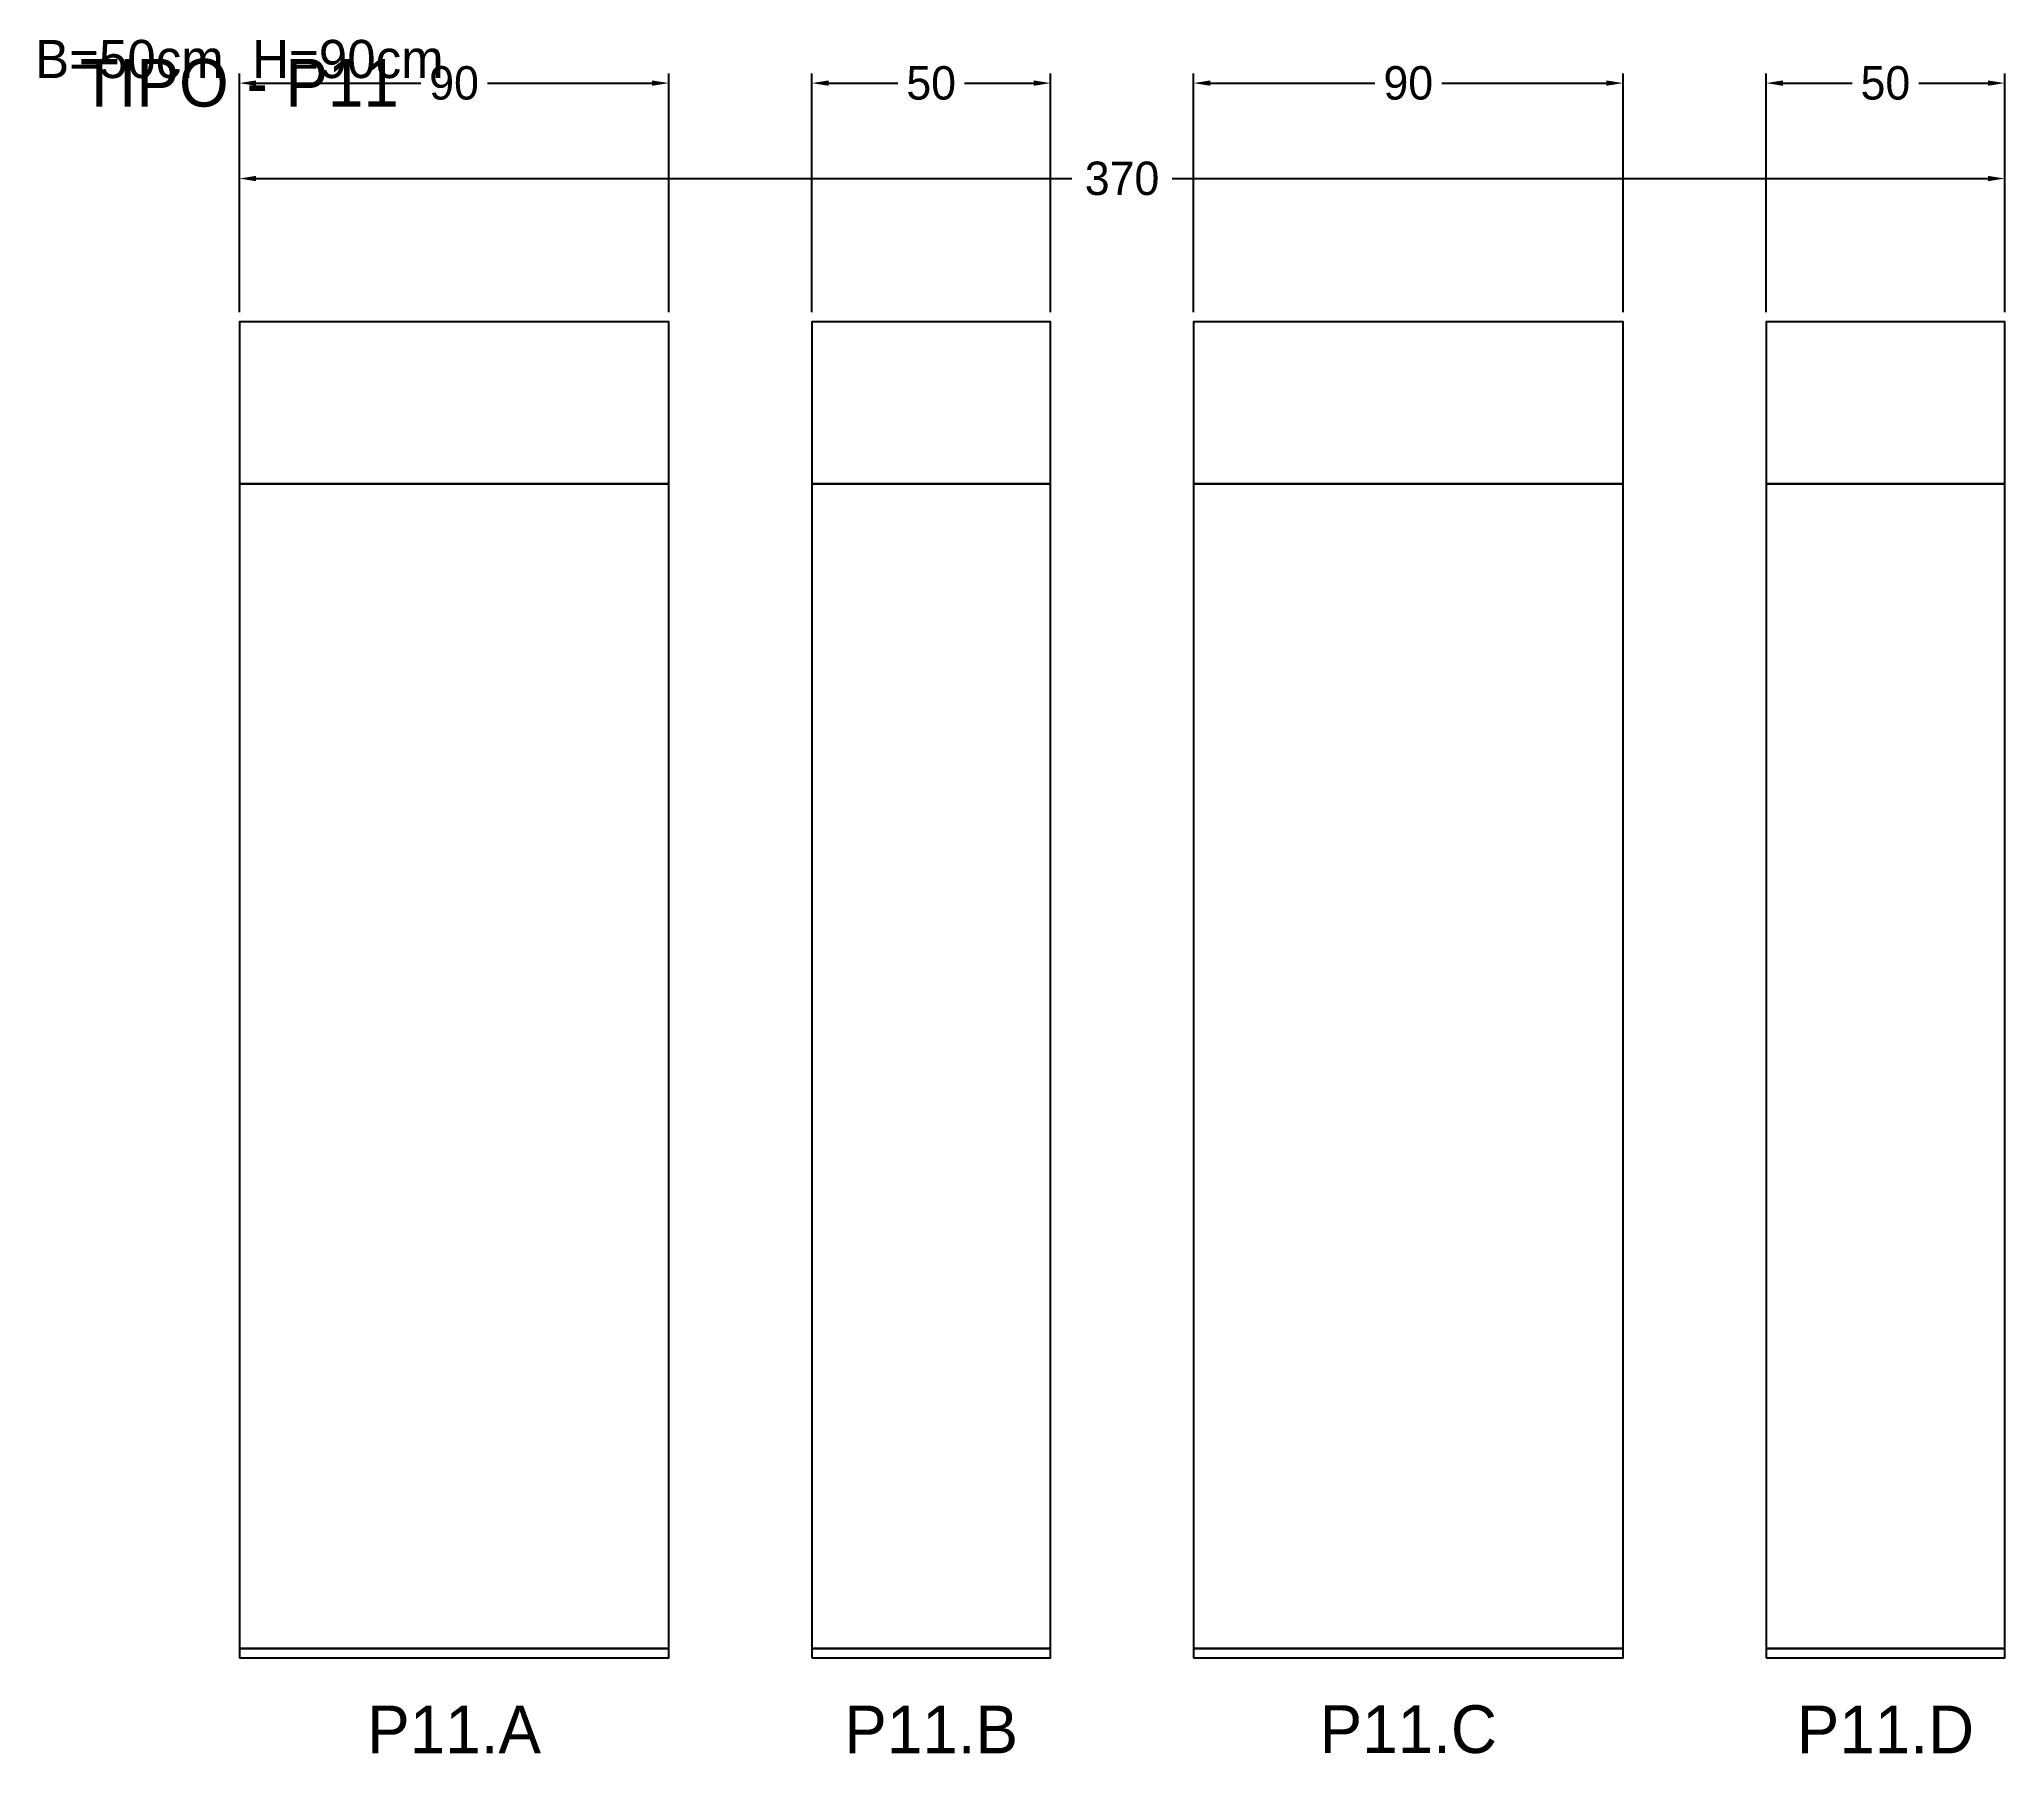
# Model space of a CAD drawing. Header units: metres. Extents: x -42 to 370, y -20 to 339.
import ezdxf

# ---------------------------------------------------------------- set-up
doc = ezdxf.new("R2010")
doc.units = ezdxf.units.M
for name, color, linetype in [('COTA', 3, 'Continuous'), ('Cota Secao (2x)', 3, 'Continuous'), ('NOMENCLATURA', 1, 'Continuous'), ('Paineis', 7, 'Continuous'), ('Texto Secao', 2, 'Continuous')]:
    doc.layers.add(name, color=color, linetype=linetype)
doc.dimstyles.new('COTA', dxfattribs={"dimtxt": 7, "dimasz": 3.5, "dimexe": 2, "dimexo": 2, "dimgap": 1.5, "dimtad": 1, "dimdec": 1, "dimcen": 2.5, "dimclrd": 3, "dimclre": 3, "dimclrt": 3, "dimazin": 3, "dimtfac": 1, "dimtmove": 0, "dimatfit": 3})

# ---------------------------------------------------------------- blocks, each defined once
blk = doc.blocks.new('_CLOSEDFILLED')
at = {"color": 0, "linetype": 'BYBLOCK'}
blk.add_solid([(-1, 0.16), (0, 0), (-1, -0.16)], dxfattribs=at)
blk = doc.blocks.new('*D1')
at = {"color": 3}
for p, q in [((0, 282), (0, 312)), ((3.5, 310), (174.5, 310)), ((195.5, 310), (366.5, 310)), ((370, 282), (370, 312))]:
    blk.add_line(p, q, dxfattribs=at)
at = {"layer": 'Defpoints'}
for p in [(0, 310), (0, 280), (370, 280)]:
    blk.add_point(p, dxfattribs=at)
at = {"layer": 'COTA', "color": 3, "xscale": 3.5, "yscale": 3.5, "rotation": 180}
blk.add_blockref('_CLOSEDFILLED', (0, 310), dxfattribs=at)
at = {"layer": 'COTA', "color": 3, "xscale": 3.5, "yscale": 3.5}
blk.add_blockref('_CLOSEDFILLED', (370, 310), dxfattribs=at)
at = {"layer": 'COTA', "color": 3, "insert": (185, 310), "char_height": 7, "attachment_point": 5}
blk.add_mtext('370', dxfattribs=at)
blk = doc.blocks.new('*D2')
at = {"color": 3}
for p, q in [((0, 282), (0, 332)), ((3.5, 330), (38, 330)), ((52, 330), (86.5, 330)), ((90, 282), (90, 332))]:
    blk.add_line(p, q, dxfattribs=at)
at = {"layer": 'Defpoints'}
for p in [(0, 330), (0, 280), (90, 280)]:
    blk.add_point(p, dxfattribs=at)
at = {"layer": 'COTA', "color": 3, "xscale": 3.5, "yscale": 3.5, "rotation": 180}
blk.add_blockref('_CLOSEDFILLED', (0, 330), dxfattribs=at)
at = {"layer": 'COTA', "color": 3, "xscale": 3.5, "yscale": 3.5}
blk.add_blockref('_CLOSEDFILLED', (90, 330), dxfattribs=at)
at = {"layer": 'COTA', "color": 3, "insert": (45, 330), "char_height": 7, "attachment_point": 5}
blk.add_mtext('90', dxfattribs=at)
blk = doc.blocks.new('*D3')
at = {"color": 3}
for p, q in [((120, 282), (120, 332)), ((123.5, 330), (138, 330)), ((152, 330), (166.5, 330)), ((170, 282), (170, 332))]:
    blk.add_line(p, q, dxfattribs=at)
at = {"layer": 'Defpoints'}
for p in [(120, 330), (120, 280), (170, 280)]:
    blk.add_point(p, dxfattribs=at)
at = {"layer": 'COTA', "color": 3, "xscale": 3.5, "yscale": 3.5, "rotation": 180}
blk.add_blockref('_CLOSEDFILLED', (120, 330), dxfattribs=at)
at = {"layer": 'COTA', "color": 3, "xscale": 3.5, "yscale": 3.5}
blk.add_blockref('_CLOSEDFILLED', (170, 330), dxfattribs=at)
at = {"layer": 'COTA', "color": 3, "insert": (145, 330), "char_height": 7, "attachment_point": 5}
blk.add_mtext('50', dxfattribs=at)
blk = doc.blocks.new('*D4')
at = {"color": 3}
for p, q in [((200, 282), (200, 332)), ((203.5, 330), (238, 330)), ((252, 330), (286.5, 330)), ((290, 282), (290, 332))]:
    blk.add_line(p, q, dxfattribs=at)
at = {"layer": 'Defpoints'}
for p in [(200, 330), (200, 280), (290, 280)]:
    blk.add_point(p, dxfattribs=at)
at = {"layer": 'COTA', "color": 3, "xscale": 3.5, "yscale": 3.5, "rotation": 180}
blk.add_blockref('_CLOSEDFILLED', (200, 330), dxfattribs=at)
at = {"layer": 'COTA', "color": 3, "xscale": 3.5, "yscale": 3.5}
blk.add_blockref('_CLOSEDFILLED', (290, 330), dxfattribs=at)
at = {"layer": 'COTA', "color": 3, "insert": (245, 330), "char_height": 7, "attachment_point": 5}
blk.add_mtext('90', dxfattribs=at)
blk = doc.blocks.new('*D5')
at = {"color": 3}
for p, q in [((320, 282), (320, 332)), ((323.5, 330), (338, 330)), ((352, 330), (366.5, 330)), ((370, 282), (370, 332))]:
    blk.add_line(p, q, dxfattribs=at)
at = {"layer": 'Defpoints'}
for p in [(320, 330), (320, 280), (370, 280)]:
    blk.add_point(p, dxfattribs=at)
at = {"layer": 'COTA', "color": 3, "xscale": 3.5, "yscale": 3.5, "rotation": 180}
blk.add_blockref('_CLOSEDFILLED', (320, 330), dxfattribs=at)
at = {"layer": 'COTA', "color": 3, "xscale": 3.5, "yscale": 3.5}
blk.add_blockref('_CLOSEDFILLED', (370, 330), dxfattribs=at)
at = {"layer": 'COTA', "color": 3, "insert": (345, 330), "char_height": 7, "attachment_point": 5}
blk.add_mtext('50', dxfattribs=at)

msp = doc.modelspace()

# ---------------------------------------------------------------- linework, layer by layer
at = {"layer": 'Paineis'}
for points in [[(0, 246), (90, 246), (90, 280), (0, 280)], [(120, 246), (170, 246), (170, 280), (120, 280)], [(200, 246), (290, 246), (290, 280), (200, 280)], [(320, 246), (370, 246), (370, 280), (320, 280)], [(0, 2), (90, 2), (90, 246), (0, 246)], [(120, 2), (170, 2), (170, 246), (120, 246)], [(200, 2), (290, 2), (290, 246), (200, 246)], [(320, 2), (370, 2), (370, 246), (320, 246)], [(0, 0), (90, 0), (90, 2), (0, 2)], [(120, 0), (170, 0), (170, 2), (120, 2)], [(200, 0), (290, 0), (290, 2), (200, 2)], [(320, 0), (370, 0), (370, 2), (320, 2)]]:
    msp.add_lwpolyline(points, close=True, dxfattribs=at)

# ---------------------------------------------------------------- texts
at = {"layer": 'Cota Secao (2x)', "insert": (0, 335), "char_height": 8, "width": 390, "attachment_point": 5}
msp.add_mtext('B=50cm  H=90cm', dxfattribs=at)
at = {"layer": 'NOMENCLATURA', "insert": (0, 330), "char_height": 10, "width": 300, "attachment_point": 5}
msp.add_mtext('TIPO - P11', dxfattribs=at)
at = {"layer": 'Texto Secao', "char_height": 10, "attachment_point": 5}
for s, insert, width in [('P11.A', (45, -15), 110), ('P11.B', (145, -15), 70), ('P11.C', (245, -15), 110), ('P11.D', (345, -15), 70)]:
    msp.add_mtext(s, dxfattribs=dict(at, insert=insert, width=width))

# ---------------------------------------------------------------- dimensions: what is measured, and where the dimension line sits
at = {"layer": 'COTA'}
for base, p1, p2, picture, middle in [((0, 330), (0, 280), (90, 280), '*D2', (45, 330)), ((120, 330), (120, 280), (170, 280), '*D3', (145, 330)), ((200, 330), (200, 280), (290, 280), '*D4', (245, 330)), ((320, 330), (320, 280), (370, 280), '*D5', (345, 330)), ((0, 310), (0, 280), (370, 280), '*D1', (185, 310))]:
    dim = msp.add_linear_dim(base=base, p1=p1, p2=p2, dimstyle='COTA', dxfattribs=at)
    dim.commit()
    dim.dimension.update_dxf_attribs({"geometry": picture, "text_midpoint": middle})

doc.saveas('drawing.dxf')
